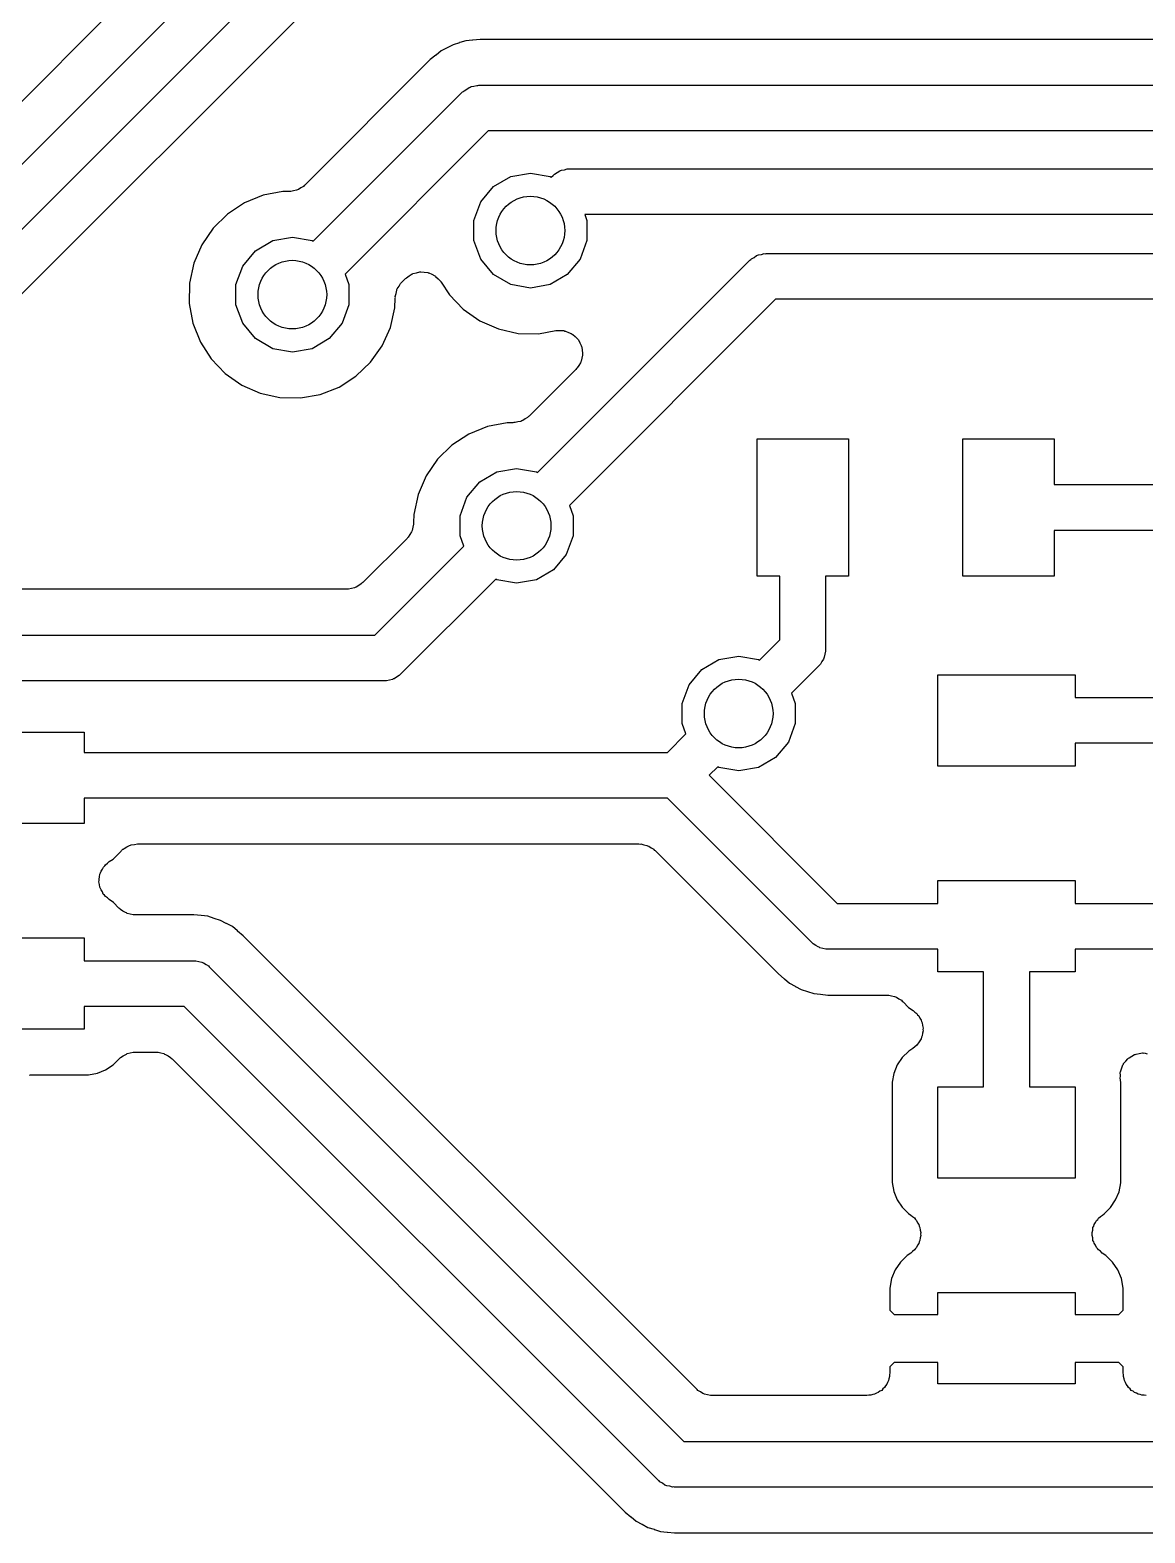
# Model space of a CAD drawing. Extents: x 69.6 to 139.6, y -158 to -61.
# Drawn here: x 102.42 to 107.3, y -111.91 to -105.34 of the extents above; entities that cross this region are included whole.
import ezdxf

# ---------------------------------------------------------------- set-up
doc = ezdxf.new("R2010")
doc.units = 0
doc.header["$MEASUREMENT"] = 0
doc.layers.add('BLACK', color=7, linetype='CONTINUOUS')

msp = doc.modelspace()

# ---------------------------------------------------------------- linework, layer by layer
at = {"layer": 'Black'}
for p, q in [((103.311, -104.731), (100.021, -108.021)), ((100.094, -108.225), (103.55, -104.769)), ((103.721, -104.881), (100.206, -108.396)), ((101.267, -107.617), (103.859, -105.026)), ((104.22, -105.435), (104.198, -105.453)), ((104.246, -105.422), (104.22, -105.435)), ((104.247, -105.421), (104.246, -105.421)), ((104.246, -105.421), (104.246, -105.422)), ((104.272, -105.408), (104.247, -105.421)), ((104.3, -105.4), (104.272, -105.408)), ((104.301, -105.399), (104.3, -105.399)), ((104.3, -105.399), (104.3, -105.4)), ((104.328, -105.391), (104.301, -105.399)), ((104.357, -105.388), (104.328, -105.391)), ((104.358, -105.388), (104.357, -105.388)), ((104.357, -105.388), (104.357, -105.388)), ((104.39, -105.385), (104.358, -105.388)), ((107.436, -105.385), (104.39, -105.385)), ((104.172, -105.473), (103.625, -106.021)), ((104.197, -105.454), (104.172, -105.473)), ((104.198, -105.453), (104.197, -105.454)), ((104.198, -105.453), (104.198, -105.453)), ((103.661, -106.267), (104.314, -105.614)), ((104.314, -105.614), (104.318, -105.612)), ((104.318, -105.612), (104.321, -105.609)), ((104.321, -105.609), (104.332, -105.602)), ((104.332, -105.602), (104.343, -105.595)), ((104.343, -105.595), (104.347, -105.593)), ((104.347, -105.593), (104.351, -105.591)), ((104.351, -105.591), (104.363, -105.589)), ((104.363, -105.589), (104.376, -105.586)), ((104.376, -105.586), (104.38, -105.586)), ((104.38, -105.586), (104.385, -105.585)), ((104.385, -105.585), (112.584, -105.585)), ((104.426, -105.785), (103.801, -106.411)), ((112.625, -105.785), (104.426, -105.785)), ((104.524, -105.984), (104.61, -105.969)), ((104.61, -105.969), (104.696, -105.984)), ((104.713, -105.977), (104.716, -105.973)), ((104.716, -105.973), (104.727, -105.967)), ((104.727, -105.967), (104.738, -105.959)), ((104.738, -105.959), (104.742, -105.958)), ((104.742, -105.958), (104.746, -105.956)), ((104.746, -105.956), (104.759, -105.954)), ((104.759, -105.954), (104.771, -105.95)), ((104.771, -105.95), (104.776, -105.951)), ((104.776, -105.951), (104.78, -105.95)), ((104.78, -105.95), (112.714, -105.95)), ((103.597, -106.04), (103.592, -106.042)), ((103.607, -106.033), (103.597, -106.04)), ((103.618, -106.027), (103.607, -106.033)), ((103.621, -106.023), (103.618, -106.027)), ((103.625, -106.021), (103.621, -106.023)), ((104.393, -106.095), (104.449, -106.028)), ((104.449, -106.028), (104.524, -105.984)), ((104.696, -105.984), (104.701, -105.987)), ((104.701, -105.987), (104.709, -105.979)), ((104.709, -105.979), (104.713, -105.977)), ((103.361, -106.099), (103.287, -106.148)), ((103.442, -106.066), (103.361, -106.099)), ((103.529, -106.05), (103.442, -106.066)), ((103.554, -106.05), (103.529, -106.05)), ((103.558, -106.049), (103.554, -106.05)), ((103.563, -106.049), (103.558, -106.049)), ((103.575, -106.046), (103.563, -106.049)), ((103.588, -106.044), (103.575, -106.046)), ((103.592, -106.042), (103.588, -106.044)), ((104.363, -106.176), (104.393, -106.095)), ((103.287, -106.148), (103.224, -106.209)), ((112.755, -106.15), (104.848, -106.15)), ((104.848, -106.15), (104.857, -106.176)), ((103.224, -106.209), (103.174, -106.282)), ((104.363, -106.264), (104.363, -106.176)), ((104.857, -106.176), (104.857, -106.264)), ((103.174, -106.282), (103.139, -106.363)), ((103.409, -106.308), (103.484, -106.264)), ((103.484, -106.264), (103.57, -106.249)), ((103.57, -106.249), (103.656, -106.264)), ((103.656, -106.264), (103.661, -106.267)), ((104.393, -106.345), (104.363, -106.264)), ((104.857, -106.264), (104.827, -106.345)), ((103.139, -106.363), (103.121, -106.45)), ((103.353, -106.375), (103.409, -106.308)), ((104.449, -106.412), (104.393, -106.345)), ((104.641, -107.277), (105.569, -106.349)), ((104.827, -106.345), (104.771, -106.412)), ((105.569, -106.349), (105.573, -106.347)), ((105.573, -106.347), (105.576, -106.343)), ((105.576, -106.343), (105.587, -106.337)), ((105.587, -106.337), (105.598, -106.329)), ((105.598, -106.329), (105.602, -106.328)), ((105.602, -106.328), (105.606, -106.326)), ((105.606, -106.326), (105.619, -106.324)), ((105.619, -106.324), (105.631, -106.32)), ((105.631, -106.32), (105.636, -106.321)), ((105.636, -106.321), (105.64, -106.32)), ((105.64, -106.32), (112.839, -106.32)), ((103.323, -106.456), (103.353, -106.375)), ((103.801, -106.411), (103.817, -106.456)), ((104.048, -106.446), (104.065, -106.429)), ((104.065, -106.429), (104.067, -106.428)), ((104.067, -106.428), (104.068, -106.426)), ((104.068, -106.426), (104.081, -106.418)), ((104.081, -106.418), (104.094, -106.409)), ((104.094, -106.409), (104.096, -106.409)), ((104.096, -106.409), (104.097, -106.408)), ((104.097, -106.408), (104.112, -106.404)), ((104.112, -106.404), (104.127, -106.4)), ((104.127, -106.4), (104.129, -106.4)), ((104.129, -106.4), (104.131, -106.4)), ((104.131, -106.4), (104.146, -106.402)), ((104.146, -106.402), (104.162, -106.403)), ((104.162, -106.403), (104.164, -106.404)), ((104.164, -106.404), (104.166, -106.404)), ((104.166, -106.404), (104.179, -106.411)), ((104.179, -106.411), (104.193, -106.418)), ((104.193, -106.418), (104.195, -106.419)), ((104.195, -106.419), (104.196, -106.42)), ((104.196, -106.42), (104.207, -106.431)), ((104.207, -106.431), (104.218, -106.442)), ((104.524, -106.456), (104.449, -106.412)), ((104.771, -106.412), (104.696, -106.456)), ((103.121, -106.45), (103.119, -106.538)), ((103.323, -106.544), (103.323, -106.456)), ((103.817, -106.456), (103.817, -106.544)), ((104.019, -106.508), (104.023, -106.495)), ((104.023, -106.495), (104.026, -106.481)), ((104.026, -106.481), (104.027, -106.478)), ((104.027, -106.478), (104.028, -106.474)), ((104.028, -106.474), (104.036, -106.463)), ((104.036, -106.463), (104.043, -106.451)), ((104.043, -106.451), (104.046, -106.449)), ((104.046, -106.449), (104.048, -106.446)), ((104.218, -106.442), (104.219, -106.444)), ((104.219, -106.444), (104.22, -106.446)), ((104.22, -106.446), (104.256, -106.501)), ((104.61, -106.471), (104.524, -106.456)), ((104.696, -106.456), (104.61, -106.471)), ((103.119, -106.538), (103.135, -106.625)), ((103.353, -106.625), (103.323, -106.544)), ((103.817, -106.544), (103.787, -106.625)), ((103.999, -106.643), (104.018, -106.557)), ((104.018, -106.557), (104.019, -106.515)), ((104.02, -106.512), (104.019, -106.508)), ((104.019, -106.515), (104.02, -106.512)), ((104.256, -106.501), (104.317, -106.564)), ((104.317, -106.564), (104.389, -106.615)), ((105.681, -106.52), (104.781, -107.421)), ((112.88, -106.52), (105.681, -106.52)), ((103.135, -106.625), (103.168, -106.707)), ((103.409, -106.692), (103.353, -106.625)), ((103.787, -106.625), (103.731, -106.692)), ((104.389, -106.615), (104.47, -106.65)), ((103.484, -106.736), (103.409, -106.692)), ((103.731, -106.692), (103.656, -106.736)), ((103.963, -106.723), (103.999, -106.643)), ((104.47, -106.65), (104.556, -106.669)), ((104.556, -106.669), (104.645, -106.671)), ((104.645, -106.671), (104.721, -106.657)), ((104.721, -106.657), (104.725, -106.657)), ((104.725, -106.657), (104.73, -106.656)), ((104.73, -106.656), (104.743, -106.657)), ((104.743, -106.657), (104.756, -106.657)), ((104.756, -106.657), (104.76, -106.659)), ((104.76, -106.659), (104.764, -106.659)), ((104.764, -106.659), (104.776, -106.665)), ((104.776, -106.665), (104.788, -106.669)), ((104.788, -106.669), (104.792, -106.672)), ((104.792, -106.672), (104.796, -106.674)), ((104.796, -106.674), (104.805, -106.683)), ((104.805, -106.683), (104.815, -106.692)), ((104.815, -106.692), (104.817, -106.695)), ((104.817, -106.695), (104.82, -106.698)), ((103.168, -106.707), (103.216, -106.781)), ((103.57, -106.751), (103.484, -106.736)), ((103.656, -106.736), (103.57, -106.751)), ((103.912, -106.795), (103.963, -106.723)), ((104.82, -106.698), (104.826, -106.71)), ((104.826, -106.71), (104.832, -106.722)), ((104.832, -106.722), (104.833, -106.726)), ((104.833, -106.726), (104.835, -106.73)), ((104.835, -106.73), (104.836, -106.743)), ((104.836, -106.743), (104.838, -106.756)), ((104.838, -106.756), (104.838, -106.76)), ((104.838, -106.76), (104.838, -106.765)), ((103.216, -106.781), (103.277, -106.844)), ((103.848, -106.856), (103.912, -106.795)), ((104.809, -106.827), (104.605, -107.031)), ((104.812, -106.823), (104.809, -106.827)), ((104.815, -106.82), (104.812, -106.823)), ((104.822, -106.809), (104.815, -106.82)), ((104.829, -106.798), (104.822, -106.809)), ((104.83, -106.794), (104.829, -106.798)), ((104.832, -106.79), (104.83, -106.794)), ((104.835, -106.777), (104.832, -106.79)), ((104.838, -106.765), (104.835, -106.777)), ((103.277, -106.844), (103.349, -106.895)), ((103.774, -106.904), (103.848, -106.856)), ((103.349, -106.895), (103.43, -106.93)), ((103.43, -106.93), (103.516, -106.949)), ((103.516, -106.949), (103.605, -106.951)), ((103.605, -106.951), (103.692, -106.936)), ((103.692, -106.936), (103.774, -106.904)), ((104.422, -107.076), (104.341, -107.109)), ((104.509, -107.06), (104.422, -107.076)), ((104.534, -107.06), (104.509, -107.06)), ((104.538, -107.059), (104.534, -107.06)), ((104.543, -107.059), (104.538, -107.059)), ((104.555, -107.056), (104.543, -107.059)), ((104.568, -107.054), (104.555, -107.056)), ((104.572, -107.052), (104.568, -107.054)), ((104.577, -107.05), (104.572, -107.052)), ((104.587, -107.043), (104.577, -107.05)), ((104.598, -107.037), (104.587, -107.043)), ((104.601, -107.033), (104.598, -107.037)), ((104.605, -107.031), (104.601, -107.033)), ((104.341, -107.109), (104.267, -107.158)), ((105.601, -107.73), (105.601, -107.13)), ((105.601, -107.13), (106, -107.13)), ((106, -107.13), (106, -107.73)), ((106.5, -107.73), (106.5, -107.13)), ((106.5, -107.13), (106.899, -107.13)), ((106.899, -107.13), (106.899, -107.33)), ((104.204, -107.219), (104.154, -107.292)), ((104.267, -107.158), (104.204, -107.219)), ((104.389, -107.318), (104.464, -107.274)), ((104.464, -107.274), (104.55, -107.259)), ((104.55, -107.259), (104.636, -107.274)), ((104.636, -107.274), (104.641, -107.277)), ((104.154, -107.292), (104.119, -107.373)), ((104.333, -107.385), (104.389, -107.318)), ((106.899, -107.33), (107.41, -107.33)), ((104.119, -107.373), (104.101, -107.46)), ((104.303, -107.466), (104.333, -107.385)), ((104.101, -107.46), (104.1, -107.496)), ((104.303, -107.554), (104.303, -107.466)), ((104.781, -107.421), (104.797, -107.466)), ((104.797, -107.466), (104.797, -107.554)), ((104.083, -107.548), (104.076, -107.56)), ((104.091, -107.536), (104.083, -107.548)), ((104.092, -107.533), (104.091, -107.536)), ((104.094, -107.53), (104.092, -107.533)), ((104.096, -107.516), (104.094, -107.53)), ((104.1, -107.503), (104.096, -107.516)), ((104.1, -107.496), (104.099, -107.499)), ((104.099, -107.499), (104.1, -107.503)), ((107.41, -107.53), (106.899, -107.53)), ((106.899, -107.53), (106.899, -107.73)), ((104.071, -107.565), (103.878, -107.758)), ((103.931, -107.987), (104.319, -107.599)), ((104.073, -107.562), (104.071, -107.565)), ((104.076, -107.56), (104.073, -107.562)), ((104.319, -107.599), (104.303, -107.554)), ((104.797, -107.554), (104.767, -107.635)), ((104.767, -107.635), (104.711, -107.702)), ((104.459, -107.743), (104.043, -108.158)), ((104.464, -107.746), (104.459, -107.743)), ((104.55, -107.761), (104.464, -107.746)), ((104.636, -107.746), (104.55, -107.761)), ((104.711, -107.702), (104.636, -107.746)), ((105.7, -107.73), (105.601, -107.73)), ((105.7, -108.008), (105.7, -107.73)), ((106, -107.73), (105.9, -107.73)), ((105.9, -107.73), (105.9, -108.05)), ((106.899, -107.73), (106.5, -107.73)), ((103.807, -107.787), (101.338, -107.787)), ((103.811, -107.787), (103.807, -107.787)), ((103.816, -107.787), (103.811, -107.787)), ((103.828, -107.784), (103.816, -107.787)), ((103.841, -107.781), (103.828, -107.784)), ((103.845, -107.779), (103.841, -107.781)), ((103.849, -107.778), (103.845, -107.779)), ((103.86, -107.771), (103.849, -107.778)), ((103.871, -107.764), (103.86, -107.771)), ((103.874, -107.761), (103.871, -107.764)), ((103.878, -107.758), (103.874, -107.761)), ((101.013, -107.987), (103.931, -107.987)), ((105.611, -108.097), (105.7, -108.008)), ((105.897, -108.071), (105.894, -108.084)), ((105.9, -108.058), (105.897, -108.071)), ((105.9, -108.05), (105.9, -108.054)), ((105.9, -108.054), (105.9, -108.058)), ((105.303, -108.205), (105.359, -108.138)), ((105.359, -108.138), (105.434, -108.094)), ((105.434, -108.094), (105.52, -108.079)), ((105.52, -108.079), (105.606, -108.094)), ((105.606, -108.094), (105.611, -108.097)), ((105.871, -108.12), (105.751, -108.241)), ((105.874, -108.117), (105.871, -108.12)), ((105.877, -108.114), (105.874, -108.117)), ((105.884, -108.103), (105.877, -108.114)), ((105.891, -108.092), (105.884, -108.103)), ((105.892, -108.088), (105.891, -108.092)), ((105.894, -108.084), (105.892, -108.088)), ((103.973, -108.187), (101.054, -108.187)), ((103.977, -108.187), (103.973, -108.187)), ((103.981, -108.187), (103.977, -108.187)), ((103.994, -108.184), (103.981, -108.187)), ((104.007, -108.181), (103.994, -108.184)), ((104.011, -108.179), (104.007, -108.181)), ((104.015, -108.178), (104.011, -108.179)), ((104.025, -108.171), (104.015, -108.178)), ((104.037, -108.164), (104.025, -108.171)), ((104.04, -108.161), (104.037, -108.164)), ((104.043, -108.158), (104.04, -108.161)), ((105.273, -108.286), (105.303, -108.205)), ((106.39, -108.56), (106.39, -108.161)), ((106.39, -108.161), (106.99, -108.161)), ((106.99, -108.161), (106.99, -108.26)), ((105.751, -108.241), (105.767, -108.286)), ((106.99, -108.26), (109.138, -108.26)), ((105.273, -108.374), (105.273, -108.286)), ((105.767, -108.286), (105.767, -108.374)), ((105.289, -108.419), (105.273, -108.374)), ((105.767, -108.374), (105.737, -108.455)), ((102.06, -108.411), (102.66, -108.411)), ((102.66, -108.411), (102.66, -108.5)), ((105.209, -108.5), (105.289, -108.419)), ((105.737, -108.455), (105.681, -108.522)), ((109.18, -108.46), (106.99, -108.46)), ((106.99, -108.46), (106.99, -108.56)), ((102.66, -108.5), (105.209, -108.5)), ((105.681, -108.522), (105.606, -108.566)), ((105.429, -108.563), (105.391, -108.6)), ((105.391, -108.6), (105.951, -109.16)), ((105.434, -108.566), (105.429, -108.563)), ((105.52, -108.581), (105.434, -108.566)), ((105.606, -108.566), (105.52, -108.581)), ((106.99, -108.56), (106.39, -108.56)), ((105.209, -108.7), (102.66, -108.7)), ((102.66, -108.7), (102.66, -108.81)), ((105.839, -109.33), (105.209, -108.7)), ((102.66, -108.81), (102.06, -108.81)), ((102.822, -108.931), (102.824, -108.929)), ((102.824, -108.929), (102.829, -108.923)), ((102.829, -108.923), (102.832, -108.922)), ((102.832, -108.922), (102.835, -108.919)), ((102.835, -108.919), (102.847, -108.913)), ((102.847, -108.913), (102.849, -108.912)), ((102.849, -108.912), (102.85, -108.911)), ((102.85, -108.911), (102.859, -108.906)), ((102.85, -108.911), (102.85, -108.911)), ((102.859, -108.906), (102.863, -108.905)), ((102.863, -108.905), (102.866, -108.904)), ((102.866, -108.904), (102.88, -108.902)), ((102.88, -108.902), (102.893, -108.9)), ((102.893, -108.9), (105.084, -108.9)), ((105.084, -108.9), (105.089, -108.901)), ((105.089, -108.901), (105.093, -108.9)), ((105.093, -108.9), (105.106, -108.904)), ((105.106, -108.904), (105.119, -108.906)), ((105.119, -108.906), (105.122, -108.908)), ((105.122, -108.908), (105.127, -108.909)), ((105.127, -108.909), (105.137, -108.917)), ((105.137, -108.917), (105.149, -108.923)), ((105.149, -108.923), (105.151, -108.927)), ((105.151, -108.927), (105.155, -108.929)), ((105.155, -108.929), (105.694, -109.468)), ((102.75, -108.996), (102.753, -108.991)), ((102.753, -108.991), (102.762, -108.984)), ((102.762, -108.984), (102.77, -108.977)), ((102.77, -108.977), (102.787, -108.966)), ((102.787, -108.966), (102.822, -108.931)), ((102.725, -109.066), (102.726, -109.06)), ((102.726, -109.053), (102.728, -109.043)), ((102.726, -109.06), (102.726, -109.053)), ((102.728, -109.043), (102.729, -109.032)), ((102.729, -109.032), (102.732, -109.026)), ((102.732, -109.026), (102.734, -109.019)), ((102.734, -109.019), (102.74, -109.01)), ((102.74, -109.01), (102.745, -109.001)), ((102.745, -109.001), (102.75, -108.996)), ((106.39, -109.16), (106.39, -109.06)), ((106.39, -109.06), (106.99, -109.06)), ((106.99, -109.06), (106.99, -109.16)), ((102.728, -109.077), (102.725, -109.066)), ((102.729, -109.088), (102.728, -109.077)), ((102.732, -109.094), (102.729, -109.088)), ((102.734, -109.1), (102.732, -109.094)), ((102.74, -109.109), (102.734, -109.1)), ((102.744, -109.119), (102.74, -109.109)), ((102.749, -109.123), (102.744, -109.119)), ((102.753, -109.129), (102.749, -109.123)), ((102.762, -109.135), (102.753, -109.129)), ((102.769, -109.143), (102.762, -109.135)), ((102.788, -109.155), (102.769, -109.143)), ((102.812, -109.18), (102.788, -109.155)), ((102.816, -109.183), (102.812, -109.18)), ((102.819, -109.186), (102.816, -109.183)), ((102.83, -109.193), (102.819, -109.186)), ((105.951, -109.16), (106.39, -109.16)), ((106.99, -109.16), (107.41, -109.16)), ((102.841, -109.2), (102.83, -109.193)), ((102.845, -109.201), (102.841, -109.2)), ((102.849, -109.204), (102.845, -109.201)), ((102.862, -109.206), (102.849, -109.204)), ((102.874, -109.209), (102.862, -109.206)), ((102.879, -109.209), (102.874, -109.209)), ((102.883, -109.21), (102.879, -109.209)), ((103.139, -109.21), (102.883, -109.21)), ((103.171, -109.213), (103.139, -109.21)), ((103.172, -109.213), (103.171, -109.213)), ((103.171, -109.213), (103.171, -109.213)), ((103.2, -109.216), (103.172, -109.213)), ((103.228, -109.225), (103.2, -109.216)), ((103.229, -109.225), (103.228, -109.225)), ((103.228, -109.225), (103.228, -109.225)), ((103.256, -109.234), (103.229, -109.225)), ((103.281, -109.247), (103.256, -109.234)), ((103.282, -109.248), (103.281, -109.247)), ((103.308, -109.261), (103.282, -109.248)), ((103.282, -109.248), (103.282, -109.248)), ((102.06, -109.31), (102.66, -109.31)), ((102.66, -109.31), (102.66, -109.41)), ((103.33, -109.28), (103.308, -109.261)), ((103.33, -109.281), (103.33, -109.28)), ((103.33, -109.28), (103.33, -109.28)), ((103.355, -109.301), (103.33, -109.281)), ((105.335, -111.281), (103.355, -109.301)), ((105.842, -109.333), (105.839, -109.33)), ((105.845, -109.336), (105.842, -109.333)), ((105.857, -109.343), (105.845, -109.336)), ((105.867, -109.35), (105.857, -109.343)), ((105.872, -109.351), (105.867, -109.35)), ((105.875, -109.354), (105.872, -109.351)), ((105.888, -109.356), (105.875, -109.354)), ((105.901, -109.359), (105.888, -109.356)), ((105.905, -109.359), (105.901, -109.359)), ((105.91, -109.36), (105.905, -109.359)), ((106.39, -109.36), (105.91, -109.36)), ((106.39, -109.459), (106.39, -109.36)), ((107.41, -109.36), (106.99, -109.36)), ((106.99, -109.36), (106.99, -109.459)), ((102.66, -109.41), (103.14, -109.41)), ((103.14, -109.41), (103.144, -109.41)), ((103.144, -109.41), (103.148, -109.41)), ((103.148, -109.41), (103.161, -109.413)), ((103.161, -109.413), (103.174, -109.416)), ((103.174, -109.416), (103.178, -109.418)), ((103.178, -109.418), (103.182, -109.419)), ((103.182, -109.419), (103.193, -109.426)), ((103.193, -109.426), (103.204, -109.433)), ((103.204, -109.433), (103.207, -109.436)), ((103.207, -109.436), (103.21, -109.439)), ((103.21, -109.439), (105.281, -111.51)), ((105.694, -109.468), (105.719, -109.489)), ((105.719, -109.489), (105.719, -109.489)), ((105.719, -109.489), (105.72, -109.489)), ((105.72, -109.489), (105.742, -109.508)), ((105.742, -109.508), (105.767, -109.521)), ((106.59, -109.459), (106.39, -109.459)), ((106.59, -109.961), (106.59, -109.459)), ((106.99, -109.459), (106.79, -109.459)), ((106.79, -109.459), (106.79, -109.961)), ((105.767, -109.521), (105.767, -109.522)), ((105.767, -109.522), (105.768, -109.522)), ((105.768, -109.522), (105.793, -109.536)), ((105.793, -109.536), (105.82, -109.544)), ((105.82, -109.544), (105.821, -109.544)), ((105.821, -109.544), (105.821, -109.544)), ((105.821, -109.544), (105.849, -109.553)), ((105.849, -109.553), (105.877, -109.556)), ((105.877, -109.556), (105.878, -109.556)), ((105.878, -109.556), (105.878, -109.556)), ((105.878, -109.556), (105.91, -109.56)), ((105.91, -109.56), (106.167, -109.56)), ((106.167, -109.56), (106.171, -109.56)), ((106.171, -109.56), (106.176, -109.56)), ((106.176, -109.56), (106.188, -109.563)), ((106.188, -109.563), (106.201, -109.566)), ((106.201, -109.566), (106.205, -109.568)), ((106.205, -109.568), (106.209, -109.569)), ((106.209, -109.569), (106.22, -109.577)), ((106.22, -109.577), (106.231, -109.583)), ((106.231, -109.583), (106.234, -109.586)), ((106.234, -109.586), (106.238, -109.589)), ((103.098, -109.61), (102.66, -109.61)), ((102.66, -109.61), (102.66, -109.709)), ((105.169, -111.681), (103.098, -109.61)), ((106.238, -109.589), (106.262, -109.614)), ((106.262, -109.614), (106.282, -109.627)), ((106.282, -109.627), (106.29, -109.635)), ((106.29, -109.635), (106.298, -109.641)), ((106.298, -109.641), (106.302, -109.647)), ((106.302, -109.647), (106.307, -109.651)), ((106.307, -109.651), (106.312, -109.661)), ((102.66, -109.709), (102.302, -109.709)), ((106.312, -109.661), (106.318, -109.67)), ((106.318, -109.67), (106.319, -109.676)), ((106.319, -109.676), (106.322, -109.682)), ((106.322, -109.682), (106.323, -109.693)), ((106.323, -109.693), (106.326, -109.704)), ((106.326, -109.717), (106.323, -109.727)), ((106.326, -109.704), (106.325, -109.71)), ((106.325, -109.71), (106.326, -109.717)), ((106.298, -109.779), (106.289, -109.786)), ((106.302, -109.774), (106.298, -109.779)), ((106.306, -109.769), (106.302, -109.774)), ((106.311, -109.76), (106.306, -109.769)), ((106.317, -109.751), (106.311, -109.76)), ((106.319, -109.744), (106.317, -109.751)), ((106.322, -109.738), (106.319, -109.744)), ((106.323, -109.727), (106.322, -109.738)), ((102.787, -109.865), (102.813, -109.839)), ((102.813, -109.839), (102.816, -109.836)), ((102.816, -109.836), (102.819, -109.833)), ((102.819, -109.833), (102.831, -109.826)), ((102.831, -109.826), (102.842, -109.819)), ((102.842, -109.819), (102.846, -109.818)), ((102.846, -109.818), (102.849, -109.816)), ((102.849, -109.816), (102.862, -109.813)), ((102.862, -109.813), (102.875, -109.81)), ((102.875, -109.81), (102.879, -109.81)), ((102.879, -109.81), (102.883, -109.81)), ((102.883, -109.81), (102.974, -109.81)), ((102.974, -109.81), (102.978, -109.81)), ((102.978, -109.81), (102.983, -109.81)), ((102.983, -109.81), (102.995, -109.813)), ((102.995, -109.813), (103.008, -109.816)), ((103.008, -109.816), (103.012, -109.818)), ((103.012, -109.818), (103.016, -109.819)), ((103.016, -109.819), (103.027, -109.826)), ((103.027, -109.826), (103.038, -109.833)), ((103.038, -109.833), (103.041, -109.836)), ((103.041, -109.836), (103.045, -109.839)), ((103.045, -109.839), (105.024, -111.819)), ((106.235, -109.833), (106.213, -109.865)), ((106.263, -109.805), (106.235, -109.833)), ((106.281, -109.793), (106.263, -109.805)), ((106.289, -109.786), (106.281, -109.793)), ((107.202, -109.859), (107.212, -109.849)), ((107.212, -109.849), (107.22, -109.838)), ((107.22, -109.838), (107.223, -109.836)), ((107.223, -109.836), (107.226, -109.834)), ((107.226, -109.834), (107.238, -109.827)), ((107.238, -109.827), (107.25, -109.82)), ((107.25, -109.82), (107.253, -109.819)), ((107.253, -109.819), (107.257, -109.818)), ((107.257, -109.818), (107.27, -109.816)), ((107.27, -109.816), (107.284, -109.813)), ((107.284, -109.813), (107.288, -109.814)), ((107.288, -109.814), (107.291, -109.813)), ((107.291, -109.813), (107.305, -109.817)), ((102.422, -109.91), (102.426, -109.909)), ((102.426, -109.909), (102.679, -109.909)), ((102.679, -109.909), (102.718, -109.901)), ((102.718, -109.901), (102.754, -109.886)), ((102.754, -109.886), (102.787, -109.865)), ((106.198, -109.902), (106.19, -109.94)), ((106.213, -109.865), (106.198, -109.902)), ((107.187, -109.898), (107.188, -109.895)), ((107.188, -109.912), (107.187, -109.898)), ((107.187, -109.926), (107.188, -109.912)), ((107.188, -109.895), (107.189, -109.891)), ((107.189, -109.891), (107.194, -109.878)), ((107.194, -109.878), (107.198, -109.865)), ((107.198, -109.865), (107.201, -109.862)), ((107.201, -109.862), (107.202, -109.859)), ((106.19, -109.94), (106.19, -109.989)), ((106.39, -110.36), (106.39, -109.961)), ((106.39, -109.961), (106.59, -109.961)), ((106.79, -109.961), (106.99, -109.961)), ((106.99, -109.961), (106.99, -110.36)), ((107.188, -109.929), (107.187, -109.926)), ((107.188, -109.933), (107.188, -109.929)), ((107.19, -109.941), (107.188, -109.933)), ((107.19, -110.332), (107.19, -109.941)), ((106.19, -109.989), (106.19, -110.379)), ((106.99, -110.36), (106.39, -110.36)), ((107.19, -110.381), (107.19, -110.332)), ((106.19, -110.379), (106.198, -110.418)), ((106.198, -110.418), (106.213, -110.454)), ((107.167, -110.455), (107.182, -110.419)), ((107.182, -110.419), (107.19, -110.381)), ((106.213, -110.454), (106.235, -110.487)), ((106.235, -110.487), (106.262, -110.515)), ((107.117, -110.516), (107.145, -110.488)), ((107.145, -110.488), (107.167, -110.455)), ((106.262, -110.515), (106.272, -110.521)), ((106.272, -110.521), (106.279, -110.528)), ((106.279, -110.528), (106.288, -110.534)), ((106.288, -110.534), (106.292, -110.54)), ((106.292, -110.54), (106.297, -110.545)), ((106.297, -110.545), (106.301, -110.555)), ((106.301, -110.555), (106.307, -110.563)), ((106.307, -110.563), (106.309, -110.57)), ((106.309, -110.57), (106.312, -110.576)), ((107.068, -110.576), (107.071, -110.57)), ((107.071, -110.57), (107.073, -110.563)), ((107.073, -110.563), (107.079, -110.554)), ((107.079, -110.554), (107.084, -110.545)), ((107.084, -110.545), (107.089, -110.54)), ((107.089, -110.54), (107.092, -110.535)), ((107.092, -110.535), (107.101, -110.528)), ((107.101, -110.528), (107.109, -110.521)), ((107.109, -110.521), (107.117, -110.516)), ((106.312, -110.632), (106.309, -110.638)), ((106.312, -110.576), (106.313, -110.587)), ((106.313, -110.621), (106.312, -110.632)), ((106.313, -110.587), (106.316, -110.597)), ((106.316, -110.611), (106.313, -110.621)), ((106.316, -110.597), (106.315, -110.604)), ((106.315, -110.604), (106.316, -110.611)), ((107.065, -110.597), (107.067, -110.587)), ((107.065, -110.604), (107.065, -110.597)), ((107.065, -110.61), (107.065, -110.604)), ((107.067, -110.621), (107.065, -110.61)), ((107.067, -110.587), (107.068, -110.576)), ((107.068, -110.632), (107.067, -110.621)), ((107.071, -110.638), (107.068, -110.632)), ((106.256, -110.698), (106.227, -110.727)), ((106.272, -110.687), (106.256, -110.698)), ((106.279, -110.68), (106.272, -110.687)), ((106.288, -110.673), (106.279, -110.68)), ((106.292, -110.668), (106.288, -110.673)), ((106.297, -110.663), (106.292, -110.668)), ((106.301, -110.653), (106.297, -110.663)), ((106.307, -110.645), (106.301, -110.653)), ((106.309, -110.638), (106.307, -110.645)), ((107.073, -110.644), (107.071, -110.638)), ((107.079, -110.653), (107.073, -110.644)), ((107.083, -110.663), (107.079, -110.653)), ((107.088, -110.667), (107.083, -110.663)), ((107.092, -110.673), (107.088, -110.667)), ((107.101, -110.679), (107.092, -110.673)), ((107.108, -110.687), (107.101, -110.679)), ((107.124, -110.698), (107.108, -110.687)), ((107.153, -110.727), (107.124, -110.698)), ((106.204, -110.761), (106.188, -110.799)), ((106.227, -110.727), (106.204, -110.761)), ((107.176, -110.761), (107.153, -110.727)), ((107.192, -110.799), (107.176, -110.761)), ((106.188, -110.799), (106.18, -110.84)), ((107.2, -110.84), (107.192, -110.799)), ((106.18, -110.84), (106.18, -110.936)), ((106.39, -110.955), (106.39, -110.86)), ((106.39, -110.86), (106.99, -110.86)), ((106.99, -110.86), (106.99, -110.955)), ((107.2, -110.936), (107.2, -110.84)), ((106.18, -110.936), (106.199, -110.955)), ((106.199, -110.955), (106.39, -110.955)), ((106.99, -110.955), (107.181, -110.955)), ((107.181, -110.955), (107.2, -110.936)), ((106.179, -111.227), (106.176, -111.236)), ((106.18, -111.21), (106.179, -111.219)), ((106.179, -111.219), (106.179, -111.227)), ((106.199, -111.165), (106.18, -111.184)), ((106.18, -111.184), (106.18, -111.21)), ((106.39, -111.165), (106.199, -111.165)), ((106.39, -111.259), (106.39, -111.165)), ((107.181, -111.165), (106.99, -111.165)), ((106.99, -111.165), (106.99, -111.259)), ((107.2, -111.184), (107.181, -111.165)), ((107.2, -111.21), (107.2, -111.184)), ((107.201, -111.219), (107.2, -111.21)), ((107.201, -111.227), (107.201, -111.219)), ((107.204, -111.236), (107.201, -111.227)), ((105.339, -111.283), (105.335, -111.281)), ((105.341, -111.287), (105.339, -111.283)), ((105.353, -111.293), (105.341, -111.287)), ((105.363, -111.301), (105.353, -111.293)), ((106.137, -111.291), (106.13, -111.297)), ((106.145, -111.287), (106.137, -111.291)), ((106.15, -111.28), (106.145, -111.287)), ((106.157, -111.274), (106.15, -111.28)), ((106.161, -111.267), (106.157, -111.274)), ((106.167, -111.26), (106.161, -111.267)), ((106.17, -111.252), (106.167, -111.26)), ((106.174, -111.244), (106.17, -111.252)), ((106.176, -111.236), (106.174, -111.244)), ((106.99, -111.259), (106.39, -111.259)), ((107.206, -111.244), (107.204, -111.236)), ((107.21, -111.252), (107.206, -111.244)), ((107.213, -111.26), (107.21, -111.252)), ((107.219, -111.267), (107.213, -111.26)), ((107.223, -111.274), (107.219, -111.267)), ((107.23, -111.28), (107.223, -111.274)), ((107.235, -111.287), (107.23, -111.28)), ((107.243, -111.291), (107.235, -111.287)), ((107.25, -111.297), (107.243, -111.291)), ((105.368, -111.302), (105.363, -111.301)), ((105.371, -111.304), (105.368, -111.302)), ((105.384, -111.306), (105.371, -111.304)), ((105.397, -111.31), (105.384, -111.306)), ((105.401, -111.309), (105.397, -111.31)), ((105.406, -111.31), (105.401, -111.309)), ((106.08, -111.31), (105.406, -111.31)), ((106.089, -111.308), (106.08, -111.31)), ((106.098, -111.308), (106.089, -111.308)), ((106.106, -111.305), (106.098, -111.308)), ((106.114, -111.304), (106.106, -111.305)), ((106.122, -111.3), (106.114, -111.304)), ((106.13, -111.297), (106.122, -111.3)), ((107.258, -111.3), (107.25, -111.297)), ((107.266, -111.304), (107.258, -111.3)), ((107.274, -111.305), (107.266, -111.304)), ((107.282, -111.308), (107.274, -111.305)), ((107.291, -111.308), (107.282, -111.308)), ((107.3, -111.31), (107.291, -111.308)), ((105.281, -111.51), (110.989, -111.51)), ((105.173, -111.683), (105.169, -111.681)), ((105.176, -111.687), (105.173, -111.683)), ((105.187, -111.693), (105.176, -111.687)), ((105.198, -111.701), (105.187, -111.693)), ((105.202, -111.702), (105.198, -111.701)), ((105.206, -111.704), (105.202, -111.702)), ((105.219, -111.706), (105.206, -111.704)), ((105.231, -111.71), (105.219, -111.706)), ((105.236, -111.709), (105.231, -111.71)), ((105.24, -111.71), (105.236, -111.709)), ((111.03, -111.71), (105.24, -111.71)), ((105.024, -111.819), (105.049, -111.839)), ((105.049, -111.839), (105.05, -111.839)), ((105.05, -111.839), (105.05, -111.84)), ((105.05, -111.84), (105.072, -111.858)), ((105.072, -111.858), (105.097, -111.872)), ((105.097, -111.872), (105.098, -111.872)), ((105.098, -111.872), (105.098, -111.872)), ((105.098, -111.872), (105.123, -111.886)), ((105.123, -111.886), (105.151, -111.894)), ((105.151, -111.894), (105.151, -111.895)), ((105.151, -111.895), (105.152, -111.895)), ((105.152, -111.895), (105.179, -111.903)), ((105.179, -111.903), (105.208, -111.906)), ((105.208, -111.906), (105.208, -111.906)), ((105.208, -111.906), (105.209, -111.906)), ((105.209, -111.906), (105.24, -111.91)), ((105.24, -111.91), (111.025, -111.91))]:
    msp.add_line(p, q, dxfattribs=at)
for centre in [(104.61, -106.22), (103.57, -106.5), (104.55, -107.51), (105.52, -108.33)]:
    msp.add_circle(centre, 0.15, dxfattribs=at)

doc.saveas('drawing.dxf')
